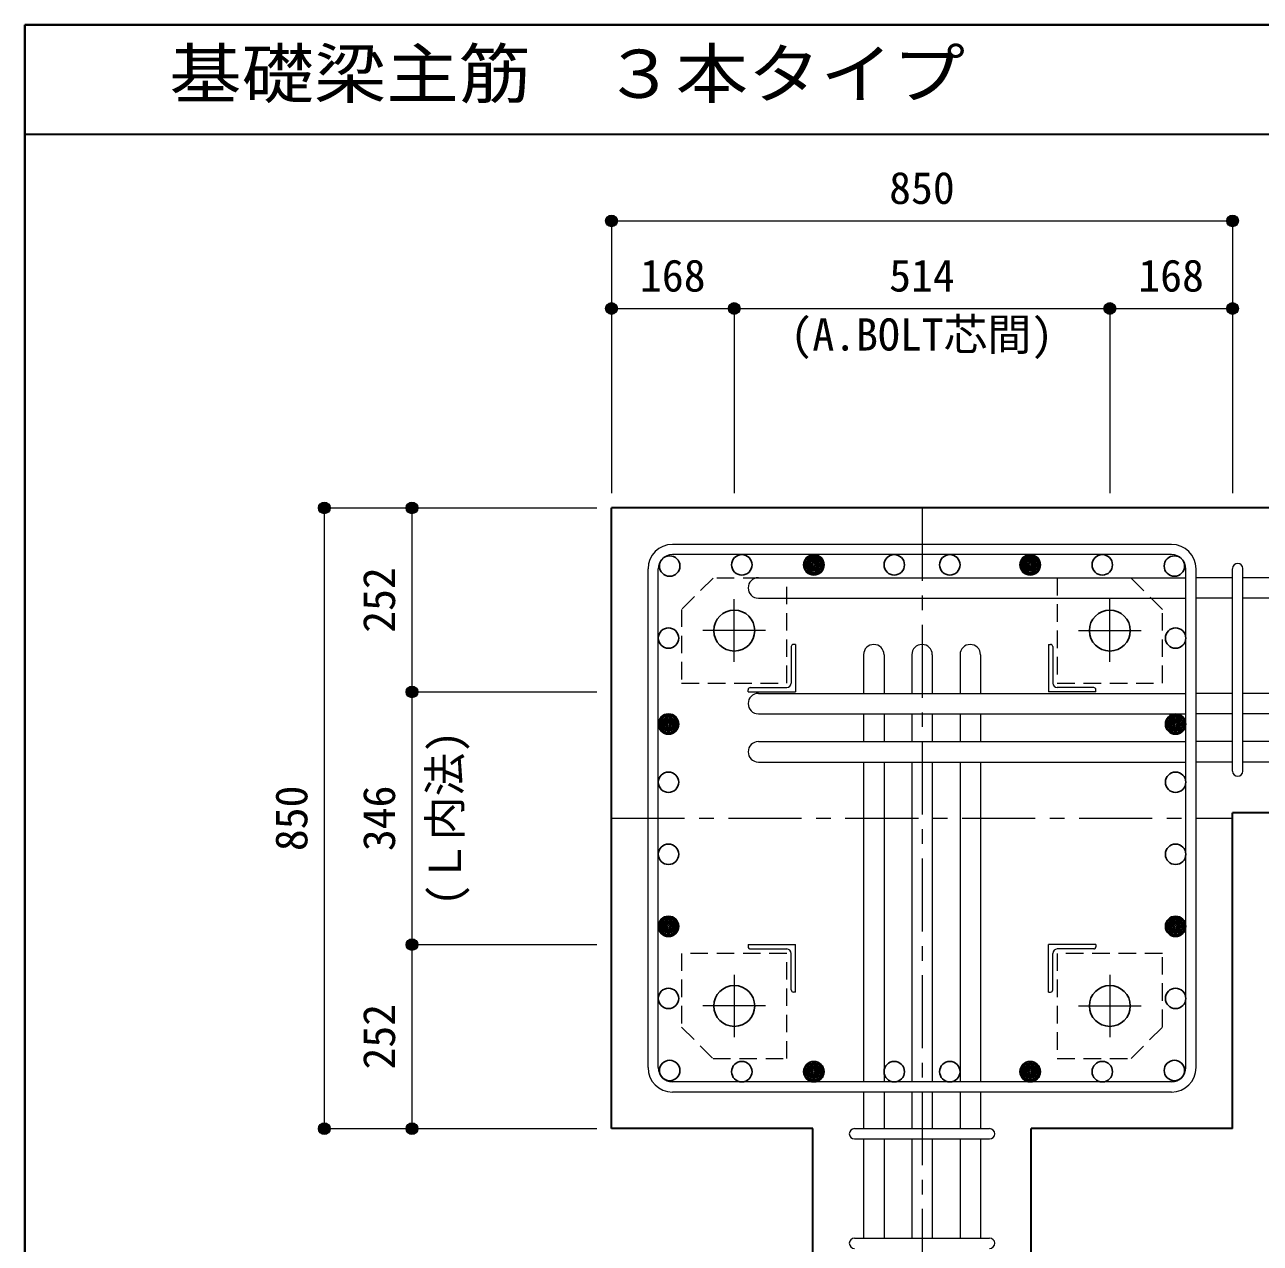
# Model space of a CAD drawing. Units: millimetres at full size, sheet at 1:20. Extents: x -3982 to 3969, y -2797 to 2801.
# Drawn here: x -3982 to -2291, y 1132 to 2801 of the extents above; entities that cross this region are included whole.
import ezdxf
from ezdxf.enums import TextEntityAlignment as Align

# ---------------------------------------------------------------- set-up
doc = ezdxf.new("R2010")
doc.units = ezdxf.units.MM
doc.header["$LTSCALE"] = 20
doc.header["$PDMODE"] = 32
doc.header["$PDSIZE"] = 12
doc.linetypes.add('CHAIN1', pattern=[8, 5, -1, 1, -1])
doc.linetypes.add('DASHED1', pattern=[1.8, 1.2, -0.6])
for name, color, linetype, lineweight in [('6-1_躯体線', 2, 'Continuous', 35), ('6-2_A.Bolt_', 4, 'Continuous', 9), ('6-3_柱型主筋', 4, 'Continuous', 9), ('6-4_フープ', 7, 'Continuous', 18), ('6-5_梁主筋', 7, 'Continuous', 18), ('6-6_S.T.P.', 7, 'Continuous', 18), ('6-7_文字', 7, 'Continuous', 18), ('6-9', 4, 'DASHED1', 9), ('6-D_寸法', 4, 'Continuous', 9), ('F-0_枠', 6, 'Continuous', 40)]:
    doc.layers.add(name, color=color, linetype=linetype, lineweight=lineweight)
doc.styles.add('ＭＳ ゴシック', font='')
doc.styles.get('ＭＳ ゴシック').set_extended_font_data('MS Gothic')

msp = doc.modelspace()

# ---------------------------------------------------------------- linework, layer by layer
at = {"layer": '6-1_躯体線'}
for p, q in [((-3178.87, 1289.12), (-3178.87, 2139.12)), ((-1928.87, 2139.12), (-3178.87, 2139.12)), ((-1928.87, 1721.62), (-2328.87, 1721.62)), ((-2328.87, 1289.12), (-2328.87, 1721.62)), ((-2903.37, 1289.12), (-3178.87, 1289.12)), ((-2903.37, 889.12), (-2903.37, 1289.12)), ((-2604.37, 889.12), (-2604.37, 1289.12)), ((-2328.87, 1289.12), (-2604.37, 1289.12))]:
    msp.add_line(p, q, dxfattribs=at)
at = {"layer": '6-2_A.Bolt_', "linetype": 'CHAIN1'}
for p, q in [((-3010.87, 1928.42), (-3010.87, 2013.92)), ((-2496.87, 1928.42), (-2496.87, 2013.92)), ((-2968.17, 1971.12), (-3053.67, 1971.12)), ((-2539.57, 1971.12), (-2454.07, 1971.12)), ((-3010.87, 1499.82), (-3010.87, 1414.32)), ((-2496.87, 1499.82), (-2496.87, 1414.32)), ((-2968.17, 1457.12), (-3053.67, 1457.12)), ((-2539.57, 1457.12), (-2454.07, 1457.12))]:
    msp.add_line(p, q, dxfattribs=at)
at = {"layer": '6-2_A.Bolt_'}
for p, q in [((-2932.87, 1949.12), (-2932.87, 1899.13)), ((-2926.87, 1952.12), (-2929.87, 1952.12)), ((-2926.87, 1952.12), (-2926.87, 1887.12)), ((-2580.87, 1952.12), (-2577.87, 1952.12)), ((-2580.87, 1952.12), (-2580.87, 1887.12)), ((-2574.87, 1949.12), (-2574.87, 1899.12)), ((-2991.87, 1887.12), (-2991.87, 1890.13)), ((-2991.87, 1887.12), (-2926.87, 1887.12)), ((-2988.87, 1893.12), (-2938.87, 1893.12)), ((-2515.87, 1887.12), (-2580.87, 1887.12)), ((-2518.87, 1893.12), (-2568.87, 1893.12)), ((-2515.87, 1887.12), (-2515.87, 1890.12)), ((-2991.87, 1541.12), (-2926.87, 1541.12)), ((-2991.87, 1541.12), (-2991.87, 1538.12)), ((-2926.87, 1476.12), (-2926.87, 1541.12)), ((-2580.87, 1476.13), (-2580.87, 1541.13)), ((-2515.87, 1541.13), (-2580.87, 1541.13)), ((-2515.87, 1541.13), (-2515.87, 1538.12)), ((-2988.87, 1535.12), (-2938.87, 1535.12)), ((-2932.87, 1479.13), (-2932.87, 1529.12)), ((-2574.87, 1479.12), (-2574.87, 1529.12)), ((-2518.87, 1535.12), (-2568.87, 1535.12)), ((-2926.87, 1476.12), (-2929.87, 1476.12)), ((-2580.87, 1476.13), (-2577.87, 1476.13))]:
    msp.add_line(p, q, dxfattribs=at)
at = {"layer": '6-2_A.Bolt_', "color": 3, "lineweight": 25}
for centre in [(-3010.87, 1971.12), (-2496.87, 1971.12), (-3010.87, 1457.12), (-2496.87, 1457.12)]:
    msp.add_circle(centre, 28, dxfattribs=at)
at = {"layer": '6-2_A.Bolt_'}
for centre, radius, start, end in [((-2929.87, 1949.12), 3, 90, 180), ((-2577.87, 1949.12), 3, 0, 90), ((-2938.87, 1899.13), 6, 270, 0), ((-2568.87, 1899.12), 6, 180, 270), ((-2988.87, 1890.13), 3, 90, 180), ((-2518.87, 1890.12), 3, 0, 90), ((-2988.87, 1538.12), 3, 180, 270), ((-2938.87, 1529.12), 6, 0, 90), ((-2568.87, 1529.12), 6, 90, 180), ((-2518.87, 1538.12), 3, 270, 0), ((-2929.87, 1479.13), 3, 180, 270), ((-2577.87, 1479.12), 3, 270, 0)]:
    msp.add_arc(centre, radius, start, end, dxfattribs=at)
at = {"layer": '6-3_柱型主筋', "color": 3, "lineweight": 25}
for centre in [(-3099.26, 2059.51), (-3000.57, 2061.12), (-2901.89, 2061.12), (-2791.87, 2061.12), (-2715.87, 2061.12), (-2605.84, 2061.12), (-2507.16, 2061.12), (-2408.48, 2059.51), (-3100.87, 1960.83), (-2406.87, 1960.83), (-3100.87, 1843.12), (-2406.87, 1843.12), (-3100.87, 1763.47), (-2406.87, 1763.47), (-3100.87, 1664.78), (-2406.87, 1664.78), (-3100.87, 1566.1), (-2406.87, 1566.1), (-3100.87, 1467.42), (-2406.87, 1467.42), (-3099.26, 1368.74), (-3000.57, 1367.12), (-2901.89, 1367.12), (-2791.87, 1367.12), (-2715.87, 1367.12), (-2605.84, 1367.12), (-2507.16, 1367.12), (-2408.48, 1368.74)]:
    msp.add_circle(centre, 14, dxfattribs=at)
at = {"layer": '6-3_柱型主筋'}
for centre, radius in [((-2901.89, 2061.12), 14), ((-2901.89, 2061.12), 12.6), ((-2901.89, 2061.12), 11.2), ((-2901.89, 2061.12), 9.8), ((-2901.89, 2061.12), 8.4), ((-2901.89, 2061.12), 7), ((-2901.89, 2061.12), 5.6), ((-2901.89, 2061.12), 4.2), ((-2901.89, 2061.12), 2.8), ((-2605.84, 2061.12), 14), ((-2605.84, 2061.12), 12.6), ((-2605.84, 2061.12), 11.2), ((-2605.84, 2061.12), 9.8), ((-2605.84, 2061.12), 8.4), ((-2605.84, 2061.12), 7), ((-2605.84, 2061.12), 5.6), ((-2605.84, 2061.12), 4.2), ((-2605.84, 2061.12), 2.8), ((-2901.89, 2061.12), 1.4), ((-2605.84, 2061.12), 1.4), ((-3100.87, 1843.12), 14), ((-3100.87, 1843.12), 12.6), ((-3100.87, 1843.12), 11.2), ((-3100.87, 1843.12), 9.8), ((-3100.87, 1843.12), 8.4), ((-3100.87, 1843.12), 7), ((-3100.87, 1843.12), 5.6), ((-3100.87, 1843.12), 4.2), ((-3100.87, 1843.12), 2.8), ((-3100.87, 1843.12), 1.4), ((-2406.87, 1843.12), 14), ((-2406.87, 1843.12), 12.6), ((-2406.87, 1843.12), 11.2), ((-2406.87, 1843.12), 9.8), ((-2406.87, 1843.12), 8.4), ((-2406.87, 1843.12), 7), ((-2406.87, 1843.12), 5.6), ((-2406.87, 1843.12), 4.2), ((-2406.87, 1843.12), 2.8), ((-2406.87, 1843.12), 1.4), ((-3100.87, 1566.1), 14), ((-3100.87, 1566.1), 12.6), ((-3100.87, 1566.1), 11.2), ((-3100.87, 1566.1), 9.8), ((-3100.87, 1566.1), 8.4), ((-3100.87, 1566.1), 7), ((-2406.87, 1566.1), 14), ((-2406.87, 1566.1), 12.6), ((-2406.87, 1566.1), 11.2), ((-2406.87, 1566.1), 9.8), ((-2406.87, 1566.1), 8.4), ((-2406.87, 1566.1), 7), ((-3100.87, 1566.1), 5.6), ((-3100.87, 1566.1), 4.2), ((-3100.87, 1566.1), 2.8), ((-3100.87, 1566.1), 1.4), ((-2406.87, 1566.1), 5.6), ((-2406.87, 1566.1), 4.2), ((-2406.87, 1566.1), 2.8), ((-2406.87, 1566.1), 1.4), ((-2901.89, 1367.12), 14), ((-2901.89, 1367.12), 12.6), ((-2901.89, 1367.12), 11.2), ((-2901.89, 1367.12), 9.8), ((-2901.89, 1367.12), 8.4), ((-2901.89, 1367.12), 7), ((-2901.89, 1367.12), 5.6), ((-2901.89, 1367.12), 4.2), ((-2901.89, 1367.12), 2.8), ((-2605.84, 1367.12), 14), ((-2605.84, 1367.12), 12.6), ((-2605.84, 1367.12), 11.2), ((-2605.84, 1367.12), 9.8), ((-2605.84, 1367.12), 8.4), ((-2605.84, 1367.12), 7), ((-2605.84, 1367.12), 5.6), ((-2605.84, 1367.12), 4.2), ((-2605.84, 1367.12), 2.8), ((-2901.89, 1367.12), 1.4), ((-2605.84, 1367.12), 1.4)]:
    msp.add_circle(centre, radius, dxfattribs=at)
at = {"layer": '6-4_フープ'}
for p, q in [((-2412.37, 2089.12), (-3095.37, 2089.12)), ((-2412.37, 2075.12), (-3095.37, 2075.12)), ((-3128.87, 1372.62), (-3128.87, 2055.62)), ((-3114.87, 1372.62), (-3114.87, 2055.62)), ((-2392.87, 1372.62), (-2392.87, 2055.62)), ((-2378.87, 1372.62), (-2378.87, 2055.62)), ((-2412.37, 1353.12), (-3095.37, 1353.12)), ((-2412.37, 1339.12), (-3095.37, 1339.12))]:
    msp.add_line(p, q, dxfattribs=at)
for centre, radius, start, end in [((-3095.37, 2055.62), 33.5, 90, 180), ((-2412.37, 2055.62), 33.5, 0, 90), ((-3095.37, 2055.62), 19.5, 90, 180), ((-2412.37, 2055.62), 19.5, 0, 90), ((-3095.37, 1372.62), 33.5, 180, 270), ((-3095.37, 1372.62), 19.5, 180, 270), ((-2412.37, 1372.62), 33.5, 270, 0), ((-2412.37, 1372.62), 19.5, 270, 0)]:
    msp.add_arc(centre, radius, start, end, dxfattribs=at)
at = {"layer": '6-5_梁主筋'}
for p, q in [((-2977.87, 2043.51), (-2392.87, 2043.51)), ((-2328.87, 2043.51), (-2378.87, 2043.51)), ((-2178.87, 2043.51), (-2314.87, 2043.51)), ((-2977.87, 2015.51), (-2392.87, 2015.51)), ((-2328.87, 2015.51), (-2378.87, 2015.51)), ((-2178.87, 2015.51), (-2314.87, 2015.51)), ((-2833.87, 1938.12), (-2833.87, 1885.12)), ((-2805.87, 1938.12), (-2805.87, 1885.12)), ((-2767.87, 1938.12), (-2767.87, 1885.12)), ((-2739.87, 1938.12), (-2739.87, 1885.12)), ((-2701.87, 1938.12), (-2701.87, 1885.12)), ((-2673.87, 1938.12), (-2673.87, 1885.12)), ((-2977.87, 1885.12), (-2392.87, 1885.12)), ((-2328.87, 1885.12), (-2378.87, 1885.12)), ((-2178.87, 1885.12), (-2314.87, 1885.12)), ((-2977.87, 1857.12), (-2392.87, 1857.12)), ((-2833.87, 1857.12), (-2833.87, 1819.12)), ((-2805.87, 1857.12), (-2805.87, 1819.12)), ((-2767.87, 1857.12), (-2767.87, 1819.12)), ((-2739.87, 1857.12), (-2739.87, 1819.12)), ((-2701.87, 1857.12), (-2701.87, 1819.12)), ((-2673.87, 1857.12), (-2673.87, 1819.12)), ((-2328.87, 1857.12), (-2378.87, 1857.12)), ((-2178.87, 1857.12), (-2314.87, 1857.12)), ((-2977.87, 1819.12), (-2392.87, 1819.12)), ((-2328.87, 1819.12), (-2378.87, 1819.12)), ((-2178.87, 1819.12), (-2314.87, 1819.12)), ((-2977.87, 1791.12), (-2392.87, 1791.12)), ((-2833.87, 1791.12), (-2833.87, 1353.12)), ((-2805.87, 1791.12), (-2805.87, 1353.12)), ((-2767.87, 1791.12), (-2767.87, 1353.12)), ((-2739.87, 1791.12), (-2739.87, 1353.12)), ((-2701.87, 1791.12), (-2701.87, 1353.12)), ((-2673.87, 1791.12), (-2673.87, 1353.12)), ((-2328.87, 1791.12), (-2378.87, 1791.12)), ((-2178.87, 1791.12), (-2314.87, 1791.12)), ((-2833.87, 1339.12), (-2833.87, 1289.12)), ((-2805.87, 1339.12), (-2805.87, 1289.12)), ((-2767.87, 1339.12), (-2767.87, 1289.12)), ((-2739.87, 1339.12), (-2739.87, 1289.12)), ((-2701.87, 1339.12), (-2701.87, 1289.12)), ((-2673.87, 1339.12), (-2673.87, 1289.12)), ((-2833.87, 1275.12), (-2833.87, 1139.12)), ((-2805.87, 1275.12), (-2805.87, 1139.12)), ((-2767.87, 1275.12), (-2767.87, 1139.12)), ((-2739.87, 1275.12), (-2739.87, 1139.12)), ((-2701.87, 1275.12), (-2701.87, 1139.12)), ((-2673.87, 1275.12), (-2673.87, 1139.12))]:
    msp.add_line(p, q, dxfattribs=at)
for centre, start, end in [((-2977.87, 2029.51), 90, 180), ((-2977.87, 2029.51), 180, 270), ((-2819.87, 1938.12), 90, 180), ((-2819.87, 1938.12), 0, 90), ((-2753.87, 1938.12), 90, 180), ((-2753.87, 1938.12), 0, 90), ((-2687.87, 1938.12), 90, 180), ((-2687.87, 1938.12), 0, 90), ((-2977.87, 1871.12), 90, 180), ((-2977.87, 1871.12), 180, 270), ((-2977.87, 1805.12), 90, 180), ((-2977.87, 1805.12), 180, 270)]:
    msp.add_arc(centre, 14, start, end, dxfattribs=at)
at = {"layer": '6-6_S.T.P.'}
for p, q in [((-2328.87, 1778.62), (-2328.87, 2055.62)), ((-2328.87, 1778.62), (-2328.87, 2055.62)), ((-2328.87, 1778.62), (-2328.87, 2055.62)), ((-2328.87, 1778.62), (-2328.87, 2055.62)), ((-2314.87, 1778.62), (-2314.87, 2055.62)), ((-2314.87, 1778.62), (-2314.87, 2055.62)), ((-2314.87, 1778.62), (-2314.87, 2055.62)), ((-2314.87, 1778.62), (-2314.87, 2055.62)), ((-2846.37, 1289.12), (-2661.37, 1289.12)), ((-2846.37, 1275.12), (-2661.37, 1275.12)), ((-2846.37, 1139.12), (-2661.37, 1139.12))]:
    msp.add_line(p, q, dxfattribs=at)
for centre, start, end in [((-2321.87, 2056.01), 0, 180), ((-2321.87, 2056.01), 0, 180), ((-2321.87, 2056.01), 0, 180), ((-2321.87, 2056.01), 0, 180), ((-2321.87, 1778.62), 180, 0), ((-2321.87, 1778.62), 180, 0), ((-2321.87, 1778.62), 180, 0), ((-2321.87, 1778.62), 180, 0), ((-2846.37, 1282.12), 90, 270), ((-2846.37, 1282.12), 90, 270), ((-2846.37, 1282.12), 90, 270), ((-2846.37, 1282.12), 90, 270), ((-2661.37, 1282.12), 270, 90), ((-2661.37, 1282.12), 270, 90), ((-2661.37, 1282.12), 270, 90), ((-2661.37, 1282.12), 270, 90), ((-2846.37, 1132.12), 90, 270), ((-2661.37, 1132.12), 270, 90)]:
    msp.add_arc(centre, 7, start, end, dxfattribs=at)
at = {"layer": '6-9'}
for points in [[(-3082.87, 1899.13), (-2938.87, 1899.13), (-2938.87, 2043.12), (-3039.87, 2043.12), (-3082.87, 2000.13)], [(-2568.87, 2043.12), (-2568.87, 1899.12), (-2424.87, 1899.12), (-2424.87, 2000.12), (-2467.87, 2043.12)], [(-2938.87, 1385.12), (-2938.87, 1529.12), (-3082.87, 1529.12), (-3082.87, 1428.12), (-3039.87, 1385.12)], [(-2424.87, 1529.12), (-2568.87, 1529.12), (-2568.87, 1385.12), (-2467.87, 1385.12), (-2424.87, 1428.12)]]:
    msp.add_lwpolyline(points, close=True, dxfattribs=at)
at = {"layer": '6-D_寸法'}
for p, q in [((-3178.87, 2532.15), (-2328.87, 2532.15)), ((-2328.87, 2532.15), (-2328.87, 2412.15)), ((-3178.87, 2412.15), (-3010.87, 2412.15)), ((-3010.87, 2412.15), (-3010.87, 2159.12)), ((-3010.87, 2412.15), (-2496.87, 2412.15)), ((-2496.87, 2412.15), (-2496.87, 2159.12)), ((-2496.87, 2412.15), (-2328.87, 2412.15)), ((-2328.87, 2412.15), (-2328.87, 2159.12)), ((-3571.89, 2139.12), (-3451.89, 2139.12)), ((-3571.89, 2139.12), (-3571.89, 1289.12)), ((-3451.89, 2139.12), (-3198.87, 2139.12)), ((-3451.89, 2139.12), (-3451.89, 1887.12)), ((-3451.89, 1887.12), (-3198.87, 1887.12)), ((-3451.89, 1887.12), (-3451.89, 1541.12)), ((-3451.89, 1541.12), (-3198.87, 1541.12)), ((-3451.89, 1541.12), (-3451.89, 1289.12))]:
    msp.add_line(p, q, dxfattribs=at)
at = {"layer": '6-D_寸法', "linetype": 'CHAIN1'}
for p, q in [((-2753.87, 2139.12), (-2753.87, 889.12)), ((-3178.87, 1714.12), (-2328.87, 1714.12))]:
    msp.add_line(p, q, dxfattribs=at)
at = {"layer": '6-D_寸法'}
for points in [[(-3178.87, 2532.15), (-3178.87, 2412.15), (-3178.87, 2159.12)], [(-3571.89, 1289.12), (-3451.89, 1289.12), (-3198.87, 1289.12)]]:
    msp.add_lwpolyline(points, dxfattribs=at)
for centre, radius in [((-3178.87, 2532.15), 8), ((-3178.87, 2532.15), 7.2), ((-3178.87, 2532.15), 6.4), ((-3178.87, 2532.15), 5.6), ((-3178.87, 2532.15), 4.8), ((-2328.87, 2532.15), 8), ((-2328.87, 2532.15), 7.2), ((-2328.87, 2532.15), 6.4), ((-2328.87, 2532.15), 5.6), ((-2328.87, 2532.15), 4.8), ((-3178.87, 2532.15), 4), ((-3178.87, 2532.15), 3.2), ((-3178.87, 2532.15), 2.4), ((-3178.87, 2532.15), 1.6), ((-3178.87, 2532.15), 0.8), ((-2328.87, 2532.15), 4), ((-2328.87, 2532.15), 3.2), ((-2328.87, 2532.15), 2.4), ((-2328.87, 2532.15), 1.6), ((-2328.87, 2532.15), 0.8), ((-3178.87, 2412.15), 8), ((-3178.87, 2412.15), 7.2), ((-3178.87, 2412.15), 6.4), ((-3010.87, 2412.15), 8), ((-3010.87, 2412.15), 7.2), ((-3010.87, 2412.15), 6.4), ((-2496.87, 2412.15), 8), ((-2496.87, 2412.15), 7.2), ((-2496.87, 2412.15), 6.4), ((-2328.87, 2412.15), 8), ((-2328.87, 2412.15), 7.2), ((-2328.87, 2412.15), 6.4), ((-3178.87, 2412.15), 5.6), ((-3178.87, 2412.15), 4.8), ((-3178.87, 2412.15), 4), ((-3178.87, 2412.15), 3.2), ((-3178.87, 2412.15), 2.4), ((-3178.87, 2412.15), 1.6), ((-3178.87, 2412.15), 0.8), ((-3010.87, 2412.15), 5.6), ((-3010.87, 2412.15), 4.8), ((-3010.87, 2412.15), 4), ((-3010.87, 2412.15), 3.2), ((-3010.87, 2412.15), 2.4), ((-3010.87, 2412.15), 1.6), ((-3010.87, 2412.15), 0.8), ((-2496.87, 2412.15), 5.6), ((-2496.87, 2412.15), 4.8), ((-2496.87, 2412.15), 4), ((-2496.87, 2412.15), 3.2), ((-2496.87, 2412.15), 2.4), ((-2496.87, 2412.15), 1.6), ((-2496.87, 2412.15), 0.8), ((-2328.87, 2412.15), 5.6), ((-2328.87, 2412.15), 4.8), ((-2328.87, 2412.15), 4), ((-2328.87, 2412.15), 3.2), ((-2328.87, 2412.15), 2.4), ((-2328.87, 2412.15), 1.6), ((-2328.87, 2412.15), 0.8), ((-3571.89, 2139.12), 8), ((-3571.89, 2139.12), 7.2), ((-3571.89, 2139.12), 6.4), ((-3571.89, 2139.12), 5.6), ((-3571.89, 2139.12), 4.8), ((-3571.89, 2139.12), 4), ((-3571.89, 2139.12), 3.2), ((-3571.89, 2139.12), 2.4), ((-3571.89, 2139.12), 1.6), ((-3571.89, 2139.12), 0.8), ((-3451.89, 2139.12), 8), ((-3451.89, 2139.12), 7.2), ((-3451.89, 2139.12), 6.4), ((-3451.89, 2139.12), 5.6), ((-3451.89, 2139.12), 4.8), ((-3451.89, 2139.12), 4), ((-3451.89, 2139.12), 3.2), ((-3451.89, 2139.12), 2.4), ((-3451.89, 2139.12), 1.6), ((-3451.89, 2139.12), 0.8), ((-3451.89, 1887.12), 8), ((-3451.89, 1887.12), 7.2), ((-3451.89, 1887.12), 6.4), ((-3451.89, 1887.12), 5.6), ((-3451.89, 1887.12), 4.8), ((-3451.89, 1887.12), 4), ((-3451.89, 1887.12), 3.2), ((-3451.89, 1887.12), 2.4), ((-3451.89, 1887.12), 1.6), ((-3451.89, 1887.12), 0.8), ((-3451.89, 1541.12), 8), ((-3451.89, 1541.12), 7.2), ((-3451.89, 1541.12), 6.4), ((-3451.89, 1541.12), 5.6), ((-3451.89, 1541.12), 4.8), ((-3451.89, 1541.12), 4), ((-3451.89, 1541.12), 3.2), ((-3451.89, 1541.12), 2.4), ((-3451.89, 1541.12), 1.6), ((-3451.89, 1541.12), 0.8), ((-3571.89, 1289.12), 8), ((-3571.89, 1289.12), 7.2), ((-3571.89, 1289.12), 6.4), ((-3571.89, 1289.12), 5.6), ((-3571.89, 1289.12), 4.8), ((-3571.89, 1289.12), 4), ((-3571.89, 1289.12), 3.2), ((-3571.89, 1289.12), 2.4), ((-3571.89, 1289.12), 1.6), ((-3571.89, 1289.12), 0.8), ((-3451.89, 1289.12), 8), ((-3451.89, 1289.12), 7.2), ((-3451.89, 1289.12), 6.4), ((-3451.89, 1289.12), 5.6), ((-3451.89, 1289.12), 4.8), ((-3451.89, 1289.12), 4), ((-3451.89, 1289.12), 3.2), ((-3451.89, 1289.12), 2.4), ((-3451.89, 1289.12), 1.6), ((-3451.89, 1289.12), 0.8)]:
    msp.add_circle(centre, radius, dxfattribs=at)
at = {"layer": '6-D_寸法', "color": 7}
for p in [(-3178.87, 2532.15), (-2328.87, 2532.15), (-3178.87, 2412.15), (-3010.87, 2412.15), (-2496.87, 2412.15), (-2328.87, 2412.15), (-3571.89, 2139.12), (-3451.89, 2139.12), (-3451.89, 1887.12), (-3451.89, 1541.12), (-3571.89, 1289.12), (-3451.89, 1289.12)]:
    msp.add_point(p, dxfattribs=at)
at = {"layer": 'F-0_枠'}
for q in [(3969.4, 2800.77), (-3981.92, -2796.83)]:
    msp.add_line((-3981.92, 2800.77), q, dxfattribs=at)
at = {"layer": 'F-0_枠', "color": 2, "lineweight": 35}
msp.add_line((-3981.92, 2650.77), (2482.4, 2650.77), dxfattribs=at)

# ---------------------------------------------------------------- texts
at = {"layer": '6-7_文字', "color": 2, "style": 'ＭＳ ゴシック', "width": 1.1}
msp.add_text('\u3000\u3000基礎梁主筋\u3000３本タイプ', height=65.98, dxfattribs=at).set_placement((-3981.92, 2680.77), align=Align.BOTTOM_LEFT)
at = {"layer": '6-D_寸法', "style": 'ＭＳ ゴシック'}
for s, p in [('850', (-2798.87, 2542.15)), ('168', (-3139.87, 2422.15)), ('514', (-2798.87, 2422.15)), ('168', (-2457.87, 2422.15)), ('(A.BOLT芯間)', (-2933.87, 2341.42))]:
    msp.add_text(s, height=43.99, dxfattribs=at).set_placement(p, align=Align.BOTTOM_LEFT)
for s, p in [('252', (-3461.89, 1968.12)), ('(Ｌ内法)', (-3371.68, 1594.12)), ('850', (-3581.89, 1669.12)), ('346', (-3461.89, 1669.12)), ('252', (-3461.89, 1370.12))]:
    msp.add_text(s, height=43.99, rotation=90, dxfattribs=at).set_placement(p, align=Align.BOTTOM_LEFT)

doc.saveas('drawing.dxf')
